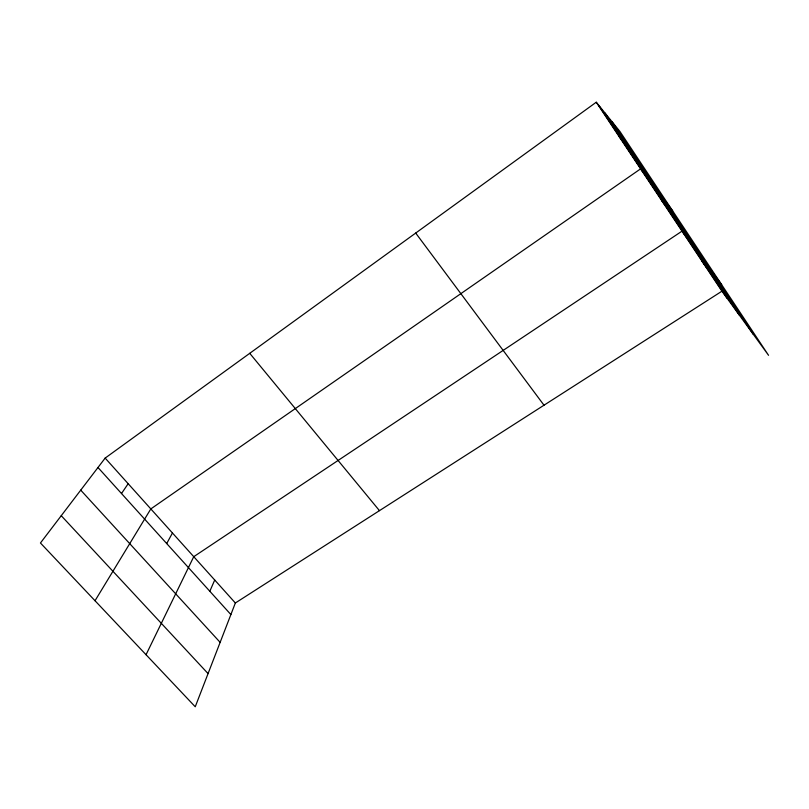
<?xml version="1.0" encoding="UTF-8"?>
<svg xmlns="http://www.w3.org/2000/svg" width="809" height="809" viewBox="0 0 809 809"><rect width="100%" height="100%" fill="white"/><g stroke="black" fill="none" stroke-linecap="round" stroke-linejoin="round"><path stroke-width="1.21" d="M721.941 291.189L235.358 602.988L195.242 706.773L40.45 542.991L105.15 458.096L596.253 102.227L619.886 131.402L768.55 355.313L721.941 291.189L596.253 102.227M209.824 591.268L214.709 580.023M146.045 654.714L193.745 556.693L682.007 231.152L721.679 284.717M166.705 543.547L172.448 532.989M95.027 600.733L150.818 508.922L640.576 168.869L672.694 210.947M121.502 493.52L128.166 483.721M61.251 515.707L208.065 673.594M80.728 490.143L220.139 642.356M97.98 467.501L230.878 614.567M105.15 458.096L235.358 602.988M249.738 353.321L379.461 510.651M618.632 135.872L621.646 139.735M661.479 200.298L665.372 205.486M415.705 233.063L544.002 405.218M702.151 261.438L706.844 267.85M598.791 105.372L727.018 298.167M612.12 121.825L753.361 334.42M605.001 113.027L739.315 315.095"/></g></svg>
